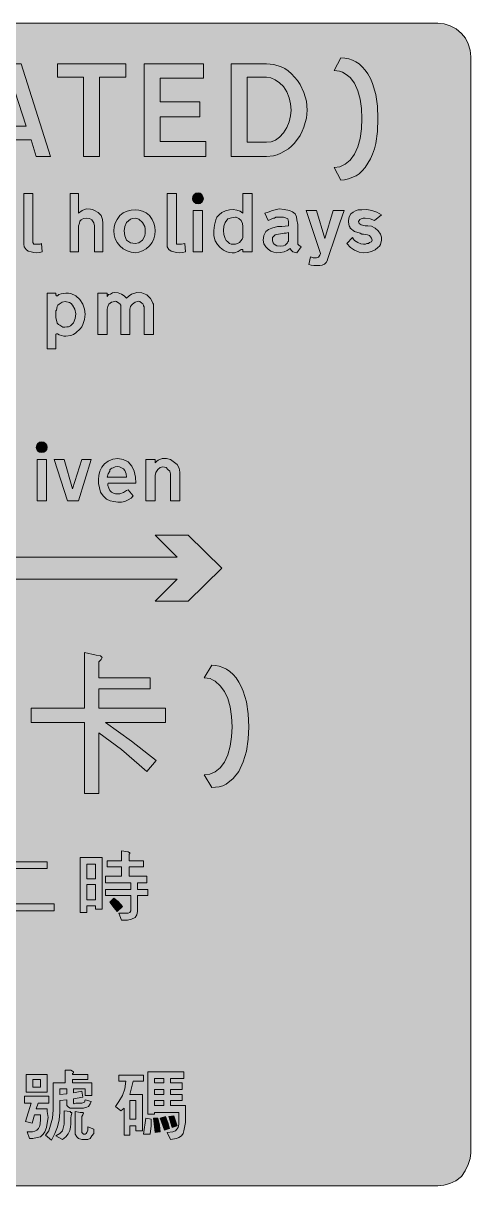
# Model space of a CAD drawing. Header units: metres. Extents: x 10 to 559, y 12 to 260.
# Drawn here: x 463.8 to 559.3, y 11.9 to 259.9 of the extents above; entities that cross this region are included whole.
import ezdxf

# ---------------------------------------------------------------- set-up
doc = ezdxf.new("R2010")
doc.units = ezdxf.units.M
for name, color, linetype, true_color in [('FILL_FIREBRICK_C36B00', 7, 'Continuous', 0xc36b00), ('FILL_WHITE_FFFFFF', 7, 'Continuous', 0xffffff), ('STROKE_WHITE_FFFFFF', 7, 'Continuous', 0xffffff)]:
    doc.layers.add(name, color=color, linetype=linetype, true_color=true_color)

msp = doc.modelspace()

# ---------------------------------------------------------------- hatches: boundary and pattern name
at = {"layer": 'FILL_FIREBRICK_C36B00', "true_color": 0xc36b00}
h = msp.add_hatch(color=7, dxfattribs=at)
h.dxf.hatch_style = 1
h.paths.add_polyline_path([(553.58, 259.79), (554.9, 259.38), (556.14, 258.71), (557.28, 257.76), (558.12, 256.72), (558.74, 255.51), (559.13, 254.17), (559.26, 252.72), (559.26, 18.9), (559.13, 17.71), (558.72, 16.38), (558.07, 15.05), (557.28, 13.86), (556.11, 12.94), (554.83, 12.33), (553.51, 11.99), (552.24, 11.88), (17.1, 11.88), (15.86, 11.99), (14.6, 12.33), (13.38, 12.94), (12.24, 13.86), (11.3, 15.03), (10.62, 16.31), (10.22, 17.63), (10.08, 18.9), (10.08, 252.72), (10.22, 254.07), (10.62, 255.42), (11.3, 256.66), (12.24, 257.76), (12.71, 258.27), (13.28, 258.71), (14.58, 259.38), (15.91, 259.79), (17.1, 259.92), (552.24, 259.92), (553.58, 259.79)])
at = {"layer": 'FILL_WHITE_FFFFFF', "true_color": 0xffffff}
h = msp.add_hatch(color=7, dxfattribs=at)
h.dxf.hatch_style = 1
h.paths.add_polyline_path([(469.62, 231.48), (466.56, 231.48), (465.48, 235.08), (457.02, 235.08), (455.76, 231.48), (452.7, 231.48), (459, 251.28), (463.32, 251.28), (469.62, 231.48)])
h.paths.add_polyline_path([(457.92, 237.96), (464.4, 237.96), (461.16, 247.86), (457.92, 237.96)], flags=16)
h = msp.add_hatch(color=7, dxfattribs=at)
h.dxf.hatch_style = 1
h.paths.add_polyline_path([(485.64, 248.4), (480.06, 248.4), (480.06, 231.48), (476.64, 231.48), (476.64, 248.4), (471.06, 248.4), (471.06, 251.28), (485.64, 251.28), (485.64, 248.4)])
h = msp.add_hatch(color=7, dxfattribs=at)
h.dxf.hatch_style = 1
h.paths.add_polyline_path([(489.6, 251.28), (502.2, 251.28), (502.2, 248.22), (493.02, 248.22), (493.02, 243.18), (501.48, 243.18), (501.48, 239.94), (493.02, 239.94), (493.02, 234.72), (502.74, 234.72), (502.74, 231.48), (489.6, 231.48), (489.6, 251.28)])
h = msp.add_hatch(color=7, dxfattribs=at)
h.dxf.hatch_style = 1
h.paths.add_polyline_path([(518.81, 250.65), (519.57, 250.26), (520.31, 249.76), (521, 249.14), (521.64, 248.4), (522.28, 247.67), (522.83, 246.85), (523.62, 245.16), (523.96, 244.21), (524.18, 243.27), (524.34, 241.38), (524.18, 239.65), (523.96, 238.72), (523.62, 237.78), (523.29, 236.87), (522.83, 236), (521.64, 234.36), (521.04, 233.72), (520.34, 233.14), (518.76, 232.2), (517.95, 231.86), (517.16, 231.64), (515.7, 231.48), (508.14, 231.48), (508.14, 251.28), (515.7, 251.28), (517.24, 251.13), (518.81, 250.65)])
h.paths.add_polyline_path([(511.56, 234.54), (515.7, 234.54), (516.64, 234.65), (517.57, 234.99), (518.46, 235.6), (519.3, 236.52), (520.01, 237.66), (520.52, 238.88), (520.82, 240.14), (520.92, 241.38), (520.82, 242.72), (520.52, 244.03), (520.01, 245.28), (519.3, 246.42), (518.47, 247.21), (517.5, 247.86), (516.6, 248.26), (515.7, 248.4), (511.56, 248.4), (511.56, 234.54)], flags=16)
h = msp.add_hatch(color=7, dxfattribs=at)
h.dxf.hatch_style = 1
h.paths.add_polyline_path([(535.94, 241.7), (535.64, 243.7), (535.13, 245.53), (534.42, 247.14), (533.5, 248.33), (532.98, 248.79), (532.44, 249.12), (531.87, 249.46), (531.27, 249.68), (530.1, 249.84), (531.54, 252.54), (532.4, 252.49), (533.22, 252.33), (534.01, 252.07), (534.76, 251.71), (535.46, 251.23), (536.12, 250.64), (536.74, 249.94), (537.3, 249.12), (537.86, 248.13), (538.32, 247.07), (538.99, 244.75), (539.35, 242.23), (539.46, 239.58), (539.35, 236.82), (538.99, 234.27), (538.7, 233.09), (538.32, 231.99), (537.86, 230.97), (537.3, 230.04), (536.73, 229.16), (536.11, 228.42), (535.45, 227.81), (534.78, 227.34), (533.16, 226.69), (532.35, 226.5), (531.54, 226.44), (530.1, 229.14), (531.31, 229.31), (532.46, 229.84), (533.52, 230.73), (534.42, 232.02), (535.13, 233.53), (535.64, 235.33), (535.94, 237.36), (536.04, 239.58), (535.94, 241.7)])
h = msp.add_hatch(color=7, dxfattribs=at)
h.dxf.hatch_style = 1
h.paths.add_polyline_path([(463.86, 223.56), (465.84, 223.56), (465.84, 213.12), (466.02, 212.76), (466.38, 212.76), (467.1, 212.76), (467.37, 212.78), (467.64, 212.94), (467.82, 211.14), (467.26, 210.98), (466.56, 210.96), (466.02, 210.98), (465.48, 211.14), (464.8, 211.28), (464.4, 211.68), (463.99, 212.22), (463.86, 212.76), (463.86, 223.56)])
h = msp.add_hatch(color=7, dxfattribs=at)
h.dxf.hatch_style = 1
h.paths.add_polyline_path([(478.85, 217.35), (478.44, 217.98), (477.9, 218.23), (477.36, 218.34), (476.66, 218.23), (476.1, 217.98), (475.85, 217.69), (475.74, 217.26), (475.56, 216.72), (475.56, 211.14), (473.76, 211.14), (473.76, 223.56), (475.56, 223.56), (475.56, 219.42), (476.37, 219.94), (477.18, 220.32), (478.15, 220.28), (478.57, 220.17), (478.98, 219.96), (479.77, 219.56), (480.42, 218.88), (480.67, 218.07), (480.78, 217.26), (480.78, 211.14), (478.98, 211.14), (478.98, 216.72), (478.85, 217.35)])
h = msp.add_hatch(color=7, dxfattribs=at)
h.dxf.hatch_style = 1
h.paths.add_polyline_path([(494.46, 223.56), (496.44, 223.56), (496.44, 213.12), (496.44, 212.76), (496.8, 212.76), (497.52, 212.76), (498.24, 212.94), (498.42, 211.14), (497.72, 210.98), (497.16, 210.96), (496.46, 210.98), (495.9, 211.14), (495.36, 211.28), (494.82, 211.68), (494.51, 212.22), (494.46, 212.76), (494.46, 223.56)])
h = msp.add_hatch(color=7, dxfattribs=at)
h.dxf.hatch_style = 1
h.paths.add_polyline_path([(502.11, 222.08), (501.86, 221.74), (501.52, 221.49), (501.12, 221.4), (500.62, 221.49), (500.22, 221.74), (499.96, 222.08), (499.86, 222.48), (499.96, 222.98), (500.22, 223.38), (500.62, 223.64), (501.12, 223.74), (501.52, 223.64), (501.86, 223.38), (502.11, 222.98), (502.2, 222.48), (502.11, 222.08)])
h = msp.add_hatch(color=7, dxfattribs=at)
h.dxf.hatch_style = 1
h.paths.add_polyline_path([(508.86, 210.96), (508.32, 210.96), (507.78, 210.98), (507.24, 211.14), (506.47, 211.51), (505.78, 212.04), (505.19, 212.71), (504.72, 213.48), (504.44, 214.59), (504.41, 215.73), (504.57, 216.87), (504.9, 217.98), (505.08, 218.52), (505.55, 219.05), (506.16, 219.53), (506.9, 219.91), (507.78, 220.14), (508.58, 220.18), (509.36, 220.05), (510.06, 219.79), (510.66, 219.42), (510.66, 223.56), (512.64, 223.56), (512.64, 211.14), (510.66, 211.14), (510.66, 211.5), (510.66, 211.68), (510.3, 211.68), (509.65, 211.25), (508.86, 210.96)])
h.paths.add_polyline_path([(509.9, 213.17), (510.48, 213.84), (510.64, 214.22), (510.66, 214.74), (510.66, 216.54), (510.55, 217.17), (510.3, 217.8), (509.76, 218.23), (509.22, 218.52), (509.04, 218.52), (508.23, 218.41), (507.42, 218.16), (506.88, 217.44), (506.58, 216.6), (506.48, 215.73), (506.58, 214.86), (506.88, 214.02), (507.08, 213.59), (507.42, 213.3), (507.78, 212.96), (508.14, 212.76), (509.04, 212.76), (509.52, 212.93), (509.9, 213.17)], flags=16)
h = msp.add_hatch(color=7, dxfattribs=at)
h.dxf.hatch_style = 1
h.paths.add_polyline_path([(483.41, 217.26), (483.8, 218.07), (484.38, 218.88), (485.11, 219.46), (485.93, 219.85), (486.78, 220.07), (487.62, 220.14), (488.43, 220.07), (489.22, 219.85), (489.97, 219.46), (490.68, 218.88), (491.26, 218.07), (491.65, 217.26), (491.87, 216.45), (491.94, 215.64), (491.87, 214.8), (491.65, 213.95), (491.26, 213.13), (490.68, 212.4), (489.97, 211.8), (489.22, 211.34), (488.43, 211.06), (487.62, 210.96), (486.78, 211.06), (485.93, 211.34), (485.11, 211.8), (484.38, 212.4), (483.8, 213.13), (483.41, 213.95), (483.19, 214.8), (483.12, 215.64), (483.19, 216.45), (483.41, 217.26)])
h.paths.add_polyline_path([(486.65, 218.09), (485.82, 217.44), (485.42, 216.54), (485.28, 215.64), (485.42, 214.58), (485.82, 213.66), (486.23, 213.32), (486.65, 213.1), (487.62, 212.94), (488.43, 213.1), (489.24, 213.66), (489.71, 214.58), (489.82, 215.1), (489.78, 215.64), (489.82, 216.07), (489.71, 216.54), (489.24, 217.44), (488.43, 218.09), (488.03, 218.28), (487.62, 218.34), (487.11, 218.28), (486.65, 218.09)], flags=16)
h = msp.add_hatch(color=7, dxfattribs=at)
h.dxf.hatch_style = 1
h.paths.add_polyline_path([(502.02, 219.96), (502.02, 211.14), (500.04, 211.14), (500.04, 219.96), (502.02, 219.96)])
h = msp.add_hatch(color=7, dxfattribs=at)
h.dxf.hatch_style = 1
h.paths.add_polyline_path([(516.06, 219.6), (516.96, 219.96), (518.4, 220.32), (519.48, 220.21), (520.56, 219.96), (521.19, 219.67), (521.82, 219.24), (522.07, 218.61), (522.18, 217.98), (522.34, 216.99), (522.36, 216), (522.36, 213.12), (522.36, 212.76), (522.54, 212.58), (523.08, 212.22), (522.18, 210.96), (521.28, 211.14), (520.94, 211.5), (520.74, 211.86), (520.11, 211.43), (519.48, 211.14), (518.67, 210.98), (517.86, 210.96), (517.23, 211.07), (516.6, 211.32), (516.06, 211.7), (515.52, 212.22), (515.12, 212.87), (514.98, 213.66), (515.12, 214.63), (515.52, 215.46), (516.08, 215.89), (516.78, 216.18), (518.04, 216.54), (518.94, 216.54), (520.38, 216.72), (520.38, 217.08), (520.38, 217.62), (520.2, 218.16), (519.75, 218.41), (519.3, 218.52), (518.04, 218.52), (517.68, 218.52), (517.41, 218.36), (517.14, 218.34), (516.06, 217.8), (515.34, 219.42), (516.06, 219.6)])
h.paths.add_polyline_path([(519.3, 212.4), (519.66, 212.6), (520.02, 212.94), (520.18, 213.05), (520.2, 213.3), (520.36, 213.41), (520.38, 213.66), (520.38, 215.28), (519.86, 215.12), (519.48, 215.1), (518.22, 214.92), (517.5, 214.74), (516.96, 214.2), (516.96, 213.48), (517.07, 213.05), (517.32, 212.76), (517.86, 212.4), (518.58, 212.33), (519.3, 212.4)], flags=16)
h = msp.add_hatch(color=7, dxfattribs=at)
h.dxf.hatch_style = 1
h.paths.add_polyline_path([(527.22, 210.78), (524.16, 219.96), (526.32, 219.96), (528.12, 214.02), (529.92, 219.96), (532.26, 219.96), (531.29, 217.35), (530.46, 214.74), (528.66, 209.52), (528.66, 209.34), (528.43, 208.87), (528.05, 208.53), (527.57, 208.33), (527.04, 208.26), (525.78, 208.26), (525.24, 208.28), (524.7, 208.44), (525.06, 210.06), (525.62, 209.9), (526.32, 209.88), (526.75, 210.02), (527.04, 210.42), (527.22, 210.78)])
h = msp.add_hatch(color=7, dxfattribs=at)
h.dxf.hatch_style = 1
h.paths.add_polyline_path([(536.76, 216.72), (537.3, 216.72), (538.1, 216.59), (538.85, 216.22), (539.5, 215.66), (540, 214.92), (540.23, 214.29), (540.25, 213.96), (540.18, 213.66), (540.02, 212.71), (539.8, 212.34), (539.46, 212.04), (538.83, 211.57), (538.07, 211.23), (537.23, 211.03), (536.4, 210.96), (535.43, 211.09), (534.47, 211.48), (533.57, 212.1), (532.8, 212.94), (534.06, 214.2), (534.23, 213.85), (534.47, 213.59), (535.14, 213.12), (535.77, 212.87), (536.4, 212.76), (536.83, 212.78), (537.12, 212.94), (537.46, 212.96), (537.66, 213.12), (538.07, 213.25), (538.2, 213.66), (538.09, 214.09), (537.84, 214.38), (537.62, 214.62), (537.26, 214.78), (536.4, 214.92), (536.04, 214.94), (535.68, 215.1), (534.47, 215.5), (533.52, 216.18), (533.52, 216.36), (533.31, 216.66), (533.21, 216.99), (533.16, 217.62), (533.16, 217.8), (533.3, 218.59), (533.7, 219.24), (534.14, 219.61), (534.65, 219.89), (535.22, 220.08), (535.86, 220.14), (536.04, 220.14), (537.12, 220.17), (538.18, 220), (539.2, 219.63), (540.18, 219.06), (538.74, 217.8), (537.82, 218.2), (536.76, 218.34), (536.31, 218.32), (535.86, 218.16), (535.59, 218.02), (535.32, 217.62), (535.46, 217.19), (535.86, 216.9), (536.76, 216.72)])
h = msp.add_hatch(color=7, dxfattribs=at)
h.dxf.hatch_style = 1
h.paths.add_polyline_path([(472.86, 202.32), (473.4, 202.36), (473.94, 202.25), (475.02, 201.78), (475.81, 200.95), (476.46, 199.98), (476.87, 198.9), (477, 197.82), (476.87, 196.74), (476.46, 195.66), (476.26, 195.15), (475.94, 194.69), (475.02, 193.86), (474.48, 193.52), (473.94, 193.3), (472.86, 193.14), (472.41, 193.16), (471.96, 193.32), (471.44, 193.43), (471.06, 193.68), (470.88, 193.68), (470.72, 193.59), (470.7, 193.5), (470.7, 190.44), (468.9, 190.44), (468.9, 202.32), (470.7, 202.32), (470.7, 201.96), (470.88, 201.78), (470.99, 201.78), (471.06, 201.78), (471.39, 202.02), (471.83, 202.19), (472.86, 202.32)])
h.paths.add_polyline_path([(471.02, 199.49), (470.88, 198.72), (470.7, 198.54), (470.7, 197.1), (470.88, 196.56), (471.04, 195.95), (471.26, 195.67), (471.6, 195.48), (472.25, 195.1), (472.64, 195.05), (473.04, 195.12), (473.44, 195.18), (473.83, 195.37), (474.48, 196.02), (474.88, 196.91), (475, 197.91), (474.81, 198.91), (474.3, 199.8), (474, 200.14), (473.63, 200.36), (472.68, 200.52), (472.05, 200.39), (471.42, 199.98), (471.18, 199.78), (471.02, 199.49)], flags=16)
h = msp.add_hatch(color=7, dxfattribs=at)
h.dxf.hatch_style = 1
h.paths.add_polyline_path([(489.44, 199.62), (489.42, 199.8), (489.31, 200.05), (489.06, 200.16), (488.68, 200.54), (488.43, 200.59), (488.16, 200.52), (487.62, 200.39), (487.08, 199.98), (486.84, 199.79), (486.68, 199.51), (486.54, 198.9), (486.54, 193.5), (484.56, 193.5), (484.56, 199.26), (484.56, 199.8), (484.38, 200.05), (484.2, 200.16), (483.68, 200.54), (483.47, 200.59), (483.3, 200.52), (482.6, 200.39), (482.04, 199.98), (481.79, 199.51), (481.68, 198.9), (481.68, 193.5), (479.7, 193.5), (479.7, 202.32), (481.68, 202.32), (481.68, 201.6), (481.97, 202.01), (482.4, 202.14), (482.85, 202.39), (483.3, 202.5), (484, 202.4), (484.7, 202.14), (485.33, 201.74), (485.82, 201.24), (486.36, 201.76), (486.9, 202.14), (487.98, 202.5), (489.06, 202.37), (490.14, 201.96), (490.91, 201.2), (491.2, 200.69), (491.4, 200.16), (491.58, 199.98), (491.58, 193.5), (489.6, 193.5), (489.6, 199.26), (489.6, 199.33), (489.6, 199.44), (489.44, 199.62)])
h = msp.add_hatch(color=7, dxfattribs=at)
h.dxf.hatch_style = 1
h.paths.add_polyline_path([(468.8, 168.98), (468.54, 168.64), (468.14, 168.39), (467.64, 168.3), (467.24, 168.39), (466.9, 168.64), (466.65, 168.98), (466.56, 169.38), (466.65, 169.88), (466.9, 170.28), (467.24, 170.54), (467.64, 170.64), (468.14, 170.54), (468.54, 170.28), (468.8, 169.88), (468.9, 169.38), (468.8, 168.98)])
h = msp.add_hatch(color=7, dxfattribs=at)
h.dxf.hatch_style = 1
h.paths.add_polyline_path([(468.72, 166.86), (468.72, 158.04), (466.74, 158.04), (466.74, 166.86), (468.72, 166.86)])
h = msp.add_hatch(color=7, dxfattribs=at)
h.dxf.hatch_style = 1
h.paths.add_polyline_path([(478.26, 166.86), (475.56, 158.04), (473.22, 158.04), (470.34, 166.86), (472.5, 166.86), (474.3, 160.56), (476.28, 166.86), (478.26, 166.86)])
h = msp.add_hatch(color=7, dxfattribs=at)
h.dxf.hatch_style = 1
h.paths.add_polyline_path([(481.5, 158.4), (480.8, 159.12), (480.24, 159.84), (479.86, 161.71), (479.81, 162.6), (479.88, 163.44), (480.11, 164.35), (480.53, 165.17), (481.12, 165.9), (481.86, 166.5), (482.86, 166.9), (483.95, 167.02), (485.07, 166.83), (486.18, 166.32), (486.95, 165.4), (487.44, 164.34), (487.69, 163.08), (487.8, 161.82), (481.86, 161.82), (481.79, 161.55), (481.82, 161.28), (482.04, 160.74), (482.24, 160.22), (482.58, 159.84), (483.01, 159.63), (483.48, 159.53), (484.38, 159.48), (485.17, 159.77), (485.82, 160.2), (486.18, 160.38), (487.26, 159.12), (486.79, 158.6), (486.18, 158.22), (485.47, 157.91), (484.72, 157.77), (483.93, 157.76), (483.12, 157.86), (482.31, 158), (481.5, 158.4)])
h.paths.add_polyline_path([(485.71, 163.8), (485.46, 164.52), (485.17, 164.86), (484.74, 165.06), (484.31, 165.26), (483.84, 165.33), (483.37, 165.26), (482.94, 165.06), (482.68, 165), (482.45, 164.84), (482.28, 164.6), (482.22, 164.34), (481.88, 163.78), (481.68, 163.08), (485.82, 163.08), (485.71, 163.8)], flags=16)
h = msp.add_hatch(color=7, dxfattribs=at)
h.dxf.hatch_style = 1
h.paths.add_polyline_path([(493.02, 165.11), (492.48, 164.7), (492.08, 164.07), (491.94, 163.44), (491.94, 158.04), (489.96, 158.04), (489.96, 166.86), (491.94, 166.86), (491.94, 166.14), (492.24, 166.48), (492.59, 166.73), (493.38, 167.04), (494.35, 167.02), (495.18, 166.86), (496.62, 165.78), (497.03, 164.97), (497.16, 164.16), (497.16, 158.04), (495.18, 158.04), (495.18, 163.8), (495.05, 164.32), (494.64, 164.7), (494.24, 165.11), (493.56, 165.24), (493.02, 165.11)])
h = msp.add_hatch(color=7, dxfattribs=at)
h.dxf.hatch_style = 1
h.paths.add_polyline_path([(63.18, 141.3), (63.18, 145.98), (496.62, 145.98), (491.94, 150.66), (498.96, 150.66), (506.16, 143.64), (498.96, 136.62), (491.94, 136.62), (496.62, 141.3), (63.18, 141.3)])
h = msp.add_hatch(color=7, dxfattribs=at)
h.dxf.hatch_style = 1
h.paths.add_polyline_path([(476.82, 95.58), (476.82, 110.7), (465.48, 110.7), (465.48, 113.76), (476.82, 113.76), (476.82, 125.64), (479.34, 125.1), (480.24, 124.92), (480.6, 124.56), (480.42, 124.2), (479.88, 123.66), (479.88, 120.24), (490.86, 120.24), (490.86, 117.9), (479.88, 117.9), (479.88, 113.76), (494.1, 113.76), (494.1, 110.7), (481.32, 110.7), (486.9, 106.74), (492.12, 102.6), (490.14, 100.26), (484.74, 104.94), (479.88, 108.54), (479.88, 95.58), (476.82, 95.58)])
h = msp.add_hatch(color=7, dxfattribs=at)
h.dxf.hatch_style = 1
h.paths.add_polyline_path([(508.22, 112.02), (507.91, 114.05), (507.41, 115.85), (506.7, 117.36), (505.78, 118.58), (504.72, 119.52), (504.18, 119.86), (503.62, 120.08), (502.38, 120.24), (504, 122.94), (504.81, 122.89), (505.61, 122.73), (506.39, 122.47), (507.15, 122.09), (507.87, 121.59), (508.56, 120.97), (509.19, 120.22), (509.76, 119.34), (510.27, 118.41), (510.7, 117.39), (511.38, 115.11), (511.78, 112.56), (511.92, 109.8), (511.78, 107.15), (511.38, 104.63), (510.7, 102.31), (509.76, 100.26), (508.54, 98.78), (507.06, 97.56), (506.35, 97.22), (505.6, 97), (504, 96.84), (502.38, 99.54), (503.59, 99.71), (504.74, 100.22), (505.8, 101.06), (506.7, 102.24), (507.41, 103.85), (507.91, 105.68), (508.22, 107.68), (508.32, 109.8), (508.22, 112.02)])
h = msp.add_hatch(color=7, dxfattribs=at)
h.dxf.hatch_style = 1
h.paths.add_polyline_path([(479.16, 70.92), (479.16, 71.64), (477.36, 71.64), (477.36, 70.2), (475.92, 70.2), (475.92, 81.9), (480.6, 81.9), (480.6, 70.92), (479.16, 70.92)])
h.paths.add_polyline_path([(477.36, 80.46), (477.36, 77.4), (479.16, 77.4), (479.16, 80.46), (477.36, 80.46)], flags=16)
h.paths.add_polyline_path([(479.16, 76.14), (477.36, 76.14), (477.36, 72.9), (479.16, 72.9), (479.16, 76.14)], flags=16)
h = msp.add_hatch(color=7, dxfattribs=at)
h.dxf.hatch_style = 1
h.paths.add_polyline_path([(484.74, 79.92), (481.68, 79.92), (481.68, 81.18), (484.74, 81.18), (484.74, 83.34), (486.18, 83.16), (486.36, 82.98), (486.54, 82.98), (486.54, 82.8), (486.36, 82.62), (486.36, 81.18), (489.42, 81.18), (489.42, 79.92), (486.36, 79.92), (486.36, 77.94), (490.14, 77.94), (490.14, 76.5), (488.16, 76.5), (488.16, 75.06), (490.32, 75.06), (490.32, 73.8), (488.16, 73.8), (488.16, 70.38), (487.98, 69.66), (487.62, 69.12), (486.9, 68.76), (486, 68.58), (484.74, 68.58), (484.2, 70.02), (486.18, 70.02), (486.54, 70.2), (486.72, 70.56), (486.72, 73.8), (481.32, 73.8), (481.32, 75.06), (486.72, 75.06), (486.72, 76.5), (481.32, 76.5), (481.32, 77.94), (484.74, 77.94), (484.74, 79.92)])
h = msp.add_hatch(color=7, dxfattribs=at)
h.dxf.hatch_style = 1
h.paths.add_polyline_path([(468.9, 81), (468.9, 79.56), (457.38, 79.56), (457.38, 81), (468.9, 81)])
h = msp.add_hatch(color=7, dxfattribs=at)
h.dxf.hatch_style = 1
h.paths.add_polyline_path([(470.34, 72), (470.34, 70.56), (455.94, 70.56), (455.94, 72), (470.34, 72)])
h = msp.add_hatch(color=7, dxfattribs=at)
h.dxf.hatch_style = 1
h.paths.add_polyline_path([(484.02, 72.54), (484.92, 71.46), (483.84, 70.38), (483.12, 71.28), (482.22, 72.36), (483.12, 73.26), (484.02, 72.54)])
h = msp.add_hatch(color=7, dxfattribs=at)
h.dxf.hatch_style = 1
h.paths.add_polyline_path([(468.9, 31.86), (464.4, 31.86), (464.4, 35.64), (468.9, 35.64), (468.9, 31.86)])
h.paths.add_polyline_path([(467.46, 34.56), (465.84, 34.56), (465.84, 32.94), (467.46, 32.94), (467.46, 34.56)], flags=16)
h = msp.add_hatch(color=7, dxfattribs=at)
h.dxf.hatch_style = 1
h.paths.add_polyline_path([(472.68, 36.54), (473.94, 36.54), (474.3, 36.36), (474.48, 36.18), (474.48, 36), (474.3, 35.82), (474.3, 35.64), (477.54, 35.64), (477.54, 34.56), (474.3, 34.56), (474.3, 33.84), (478.44, 33.84), (478.44, 31.14), (477, 31.14), (477, 32.58), (474.48, 32.58), (474.48, 31.68), (476.28, 32.04), (476.46, 30.78), (474.48, 30.42), (474.48, 29.52), (474.66, 29.34), (475.02, 29.52), (476.28, 29.52), (476.82, 29.7), (477, 30.24), (478.26, 29.88), (478.08, 29.34), (477.72, 28.8), (477.36, 28.62), (476.64, 28.44), (473.76, 28.44), (473.4, 28.62), (473.04, 28.98), (473.04, 30.24), (471.6, 30.06), (471.6, 27.54), (471.42, 25.92), (471.06, 24.48), (470.52, 23.04), (469.8, 21.6), (468.54, 22.68), (469.26, 23.58), (469.62, 24.84), (469.98, 26.28), (470.16, 28.08), (470.16, 33.84), (472.68, 33.84), (472.68, 36.54)])
h.paths.add_polyline_path([(473.04, 32.58), (471.6, 32.58), (471.6, 31.32), (473.04, 31.5), (473.04, 32.58)], flags=16)
h = msp.add_hatch(color=7, dxfattribs=at)
h.dxf.hatch_style = 1
h.paths.add_polyline_path([(489.42, 35.46), (489.42, 34.2), (487.26, 34.2), (486.54, 31.32), (489.24, 31.32), (489.24, 23.58), (487.8, 23.58), (487.8, 24.66), (486.54, 24.66), (486.54, 22.68), (485.28, 22.68), (485.28, 28.44), (484.56, 27.9), (483.48, 28.8), (484.2, 29.88), (484.92, 31.14), (485.46, 32.58), (485.64, 34.2), (484.2, 34.2), (484.2, 35.46), (489.42, 35.46)])
h.paths.add_polyline_path([(487.8, 30.06), (486.54, 30.06), (486.54, 26.1), (487.8, 26.1), (487.8, 30.06)], flags=16)
h = msp.add_hatch(color=7, dxfattribs=at)
h.dxf.hatch_style = 1
h.paths.add_polyline_path([(495.18, 33.84), (497.7, 33.84), (497.7, 32.4), (495.18, 32.4), (495.18, 31.32), (497.7, 31.32), (497.7, 30.06), (495.18, 30.06), (495.18, 28.98), (498.42, 28.98), (498.42, 25.38), (498.06, 23.58), (497.88, 23.04), (497.52, 22.5), (496.98, 22.14), (496.44, 21.96), (495.18, 21.78), (494.46, 23.22), (495.72, 23.4), (496.26, 23.58), (496.8, 24.3), (496.98, 25.02), (496.98, 27.54), (491.76, 27.54), (491.76, 27.18), (490.32, 27.18), (490.32, 36.18), (498.06, 36.18), (498.06, 34.74), (495.18, 34.74), (495.18, 33.84)])
h.paths.add_polyline_path([(491.76, 28.98), (493.74, 28.98), (493.74, 30.06), (491.76, 30.06), (491.76, 28.98)], flags=16)
h.paths.add_polyline_path([(491.76, 34.74), (491.76, 33.84), (493.74, 33.84), (493.74, 34.74), (491.76, 34.74)], flags=16)
h.paths.add_polyline_path([(493.74, 32.4), (491.76, 32.4), (491.76, 31.32), (493.74, 31.32), (493.74, 32.4)], flags=16)
h = msp.add_hatch(color=7, dxfattribs=at)
h.dxf.hatch_style = 1
h.paths.add_polyline_path([(469.26, 30.96), (469.26, 29.52), (466.92, 29.52), (466.56, 28.26), (468.9, 28.26), (468.9, 27.72), (469.08, 26.46), (468.9, 25.2), (468.72, 24.3), (468.36, 23.4), (468, 22.86), (467.46, 22.32), (466.74, 22.14), (465.84, 21.96), (465.12, 21.96), (464.58, 23.4), (465.12, 23.4), (465.74, 23.38), (466.25, 23.5), (466.67, 23.74), (466.99, 24.09), (467.23, 24.51), (467.38, 25), (467.46, 26.1), (467.46, 27), (466.2, 27), (465.66, 25.2), (464.22, 25.56), (465.48, 29.52), (464.04, 29.52), (464.04, 30.96), (469.26, 30.96)])
h = msp.add_hatch(color=7, dxfattribs=at)
h.dxf.hatch_style = 1
h.paths.add_polyline_path([(471.6, 23.04), (472.14, 23.58), (472.5, 25.02), (472.5, 27.9), (473.76, 27.72), (473.94, 27.54), (474.12, 27.54), (474.12, 27.36), (473.96, 26.88), (473.9, 26.33), (473.91, 25.06), (473.86, 24.38), (473.7, 23.68), (473.39, 22.99), (472.86, 22.32), (472.14, 21.78), (470.7, 22.5), (471.6, 23.04)])
h = msp.add_hatch(color=7, dxfattribs=at)
h.dxf.hatch_style = 1
h.paths.add_polyline_path([(475.92, 27.54), (476.46, 27.54), (476.64, 27.36), (476.46, 27), (476.28, 26.64), (476.28, 23.22), (476.64, 22.86), (477, 22.86), (477.18, 23.04), (477.36, 23.22), (477.54, 23.76), (477.54, 24.48), (478.8, 23.94), (478.8, 23.04), (478.44, 22.5), (478.08, 21.96), (477.54, 21.78), (476.28, 21.78), (475.56, 21.96), (475.2, 22.32), (474.84, 22.86), (474.84, 27.72), (475.92, 27.54)])
h = msp.add_hatch(color=7, dxfattribs=at)
h.dxf.hatch_style = 1
h.paths.add_polyline_path([(489.96, 26.28), (491.04, 26.1), (491.04, 24.66), (490.86, 22.86), (489.42, 22.86), (489.96, 26.28)])
h = msp.add_hatch(color=7, dxfattribs=at)
h.dxf.hatch_style = 1
h.paths.add_polyline_path([(491.58, 26.28), (492.48, 26.28), (492.84, 24.84), (493.02, 23.4), (491.94, 23.22), (491.58, 26.28)])
h = msp.add_hatch(color=7, dxfattribs=at)
h.dxf.hatch_style = 1
h.paths.add_polyline_path([(493.02, 26.28), (494.1, 26.64), (494.64, 25.38), (495, 24.12), (493.92, 23.76), (493.02, 26.28)])
h = msp.add_hatch(color=7, dxfattribs=at)
h.dxf.hatch_style = 1
h.paths.add_polyline_path([(494.82, 26.64), (495.9, 26.82), (496.26, 25.74), (496.62, 24.66), (495.54, 24.3), (494.82, 26.64)])

# ---------------------------------------------------------------- linework, layer by layer
at = {"layer": 'FILL_FIREBRICK_C36B00', "lineweight": 0, "true_color": 0xc36b00}
msp.add_lwpolyline([(17.1, 259.92), (552.24, 259.92), (553.58, 259.79), (554.9, 259.38), (556.14, 258.71), (557.28, 257.76), (558.12, 256.72), (558.74, 255.51), (559.13, 254.17), (559.26, 252.72), (559.26, 18.9), (559.13, 17.71), (558.72, 16.38), (558.07, 15.05), (557.28, 13.86), (556.11, 12.94), (554.83, 12.33), (553.51, 11.99), (552.24, 11.88), (17.1, 11.88)], dxfattribs=at)
at = {"layer": 'FILL_WHITE_FFFFFF', "lineweight": 0, "true_color": 0xffffff}
for points in [[(469.62, 231.48), (466.56, 231.48), (465.48, 235.08), (457.02, 235.08), (455.76, 231.48), (452.7, 231.48), (459, 251.28), (463.32, 251.28)], [(485.64, 248.4), (480.06, 248.4), (480.06, 231.48), (476.64, 231.48), (476.64, 248.4), (471.06, 248.4), (471.06, 251.28), (485.64, 251.28)], [(489.6, 251.28), (502.2, 251.28), (502.2, 248.22), (493.02, 248.22), (493.02, 243.18), (501.48, 243.18), (501.48, 239.94), (493.02, 239.94), (493.02, 234.72), (502.74, 234.72), (502.74, 231.48), (489.6, 231.48)], [(518.81, 250.65), (519.57, 250.26), (520.31, 249.76), (521, 249.14), (521.64, 248.4), (522.28, 247.67), (522.83, 246.85), (523.62, 245.16), (523.96, 244.21), (524.18, 243.27), (524.34, 241.38), (524.18, 239.65), (523.96, 238.72), (523.62, 237.78), (523.29, 236.87), (522.83, 236), (521.64, 234.36), (521.04, 233.72), (520.34, 233.14), (518.76, 232.2), (517.95, 231.86), (517.16, 231.64), (515.7, 231.48), (508.14, 231.48), (508.14, 251.28), (515.7, 251.28), (517.24, 251.13)], [(535.94, 241.7), (535.64, 243.7), (535.13, 245.53), (534.42, 247.14), (533.5, 248.33), (532.98, 248.79), (532.44, 249.12), (531.87, 249.46), (531.27, 249.68), (530.1, 249.84), (531.54, 252.54), (532.4, 252.49), (533.22, 252.33), (534.01, 252.07), (534.76, 251.71), (535.46, 251.23), (536.12, 250.64), (536.74, 249.94), (537.3, 249.12), (537.86, 248.13), (538.32, 247.07), (538.99, 244.75), (539.35, 242.23), (539.46, 239.58), (539.35, 236.82), (538.99, 234.27), (538.7, 233.09), (538.32, 231.99), (537.86, 230.97), (537.3, 230.04), (536.73, 229.16), (536.11, 228.42), (535.45, 227.81), (534.78, 227.34), (533.16, 226.69), (532.35, 226.5), (531.54, 226.44), (530.1, 229.14), (531.31, 229.31), (532.46, 229.84), (533.52, 230.73), (534.42, 232.02), (535.13, 233.53), (535.64, 235.33), (535.94, 237.36), (536.04, 239.58)], [(511.56, 234.54), (515.7, 234.54), (516.64, 234.65), (517.57, 234.99), (518.46, 235.6), (519.3, 236.52), (520.01, 237.66), (520.52, 238.88), (520.82, 240.14), (520.92, 241.38), (520.82, 242.72), (520.52, 244.03), (520.01, 245.28), (519.3, 246.42), (518.47, 247.21), (517.5, 247.86), (516.6, 248.26), (515.7, 248.4), (511.56, 248.4)], [(457.92, 237.96), (464.4, 237.96), (461.16, 247.86)], [(463.86, 223.56), (465.84, 223.56), (465.84, 213.12), (466.02, 212.76), (466.38, 212.76), (467.1, 212.76), (467.37, 212.78), (467.64, 212.94), (467.82, 211.14), (467.26, 210.98), (466.56, 210.96), (466.02, 210.98), (465.48, 211.14), (464.8, 211.28), (464.4, 211.68), (463.99, 212.22), (463.86, 212.76)], [(478.85, 217.35), (478.44, 217.98), (477.9, 218.23), (477.36, 218.34), (476.66, 218.23), (476.1, 217.98), (475.85, 217.69), (475.74, 217.26), (475.56, 216.72), (475.56, 211.14), (473.76, 211.14), (473.76, 223.56), (475.56, 223.56), (475.56, 219.42), (476.37, 219.94), (477.18, 220.32), (478.15, 220.28), (478.57, 220.17), (478.98, 219.96), (479.77, 219.56), (480.42, 218.88), (480.67, 218.07), (480.78, 217.26), (480.78, 211.14), (478.98, 211.14), (478.98, 216.72)], [(494.46, 223.56), (496.44, 223.56), (496.44, 213.12), (496.44, 212.76), (496.8, 212.76), (497.52, 212.76), (498.24, 212.94), (498.42, 211.14), (497.72, 210.98), (497.16, 210.96), (496.46, 210.98), (495.9, 211.14), (495.36, 211.28), (494.82, 211.68), (494.51, 212.22), (494.46, 212.76)], [(502.11, 222.08), (501.86, 221.74), (501.52, 221.49), (501.12, 221.4), (500.62, 221.49), (500.22, 221.74), (499.96, 222.08), (499.86, 222.48), (499.96, 222.98), (500.22, 223.38), (500.62, 223.64), (501.12, 223.74), (501.52, 223.64), (501.86, 223.38), (502.11, 222.98), (502.2, 222.48)], [(508.86, 210.96), (508.32, 210.96), (507.78, 210.98), (507.24, 211.14), (506.47, 211.51), (505.78, 212.04), (505.19, 212.71), (504.72, 213.48), (504.44, 214.59), (504.41, 215.73), (504.57, 216.87), (504.9, 217.98), (505.08, 218.52), (505.55, 219.05), (506.16, 219.53), (506.9, 219.91), (507.78, 220.14), (508.58, 220.18), (509.36, 220.05), (510.06, 219.79), (510.66, 219.42), (510.66, 223.56), (512.64, 223.56), (512.64, 211.14), (510.66, 211.14), (510.66, 211.5), (510.66, 211.68), (510.3, 211.68), (509.65, 211.25)], [(483.41, 217.26), (483.8, 218.07), (484.38, 218.88), (485.11, 219.46), (485.93, 219.85), (486.78, 220.07), (487.62, 220.14), (488.43, 220.07), (489.22, 219.85), (489.97, 219.46), (490.68, 218.88), (491.26, 218.07), (491.65, 217.26), (491.87, 216.45), (491.94, 215.64), (491.87, 214.8), (491.65, 213.95), (491.26, 213.13), (490.68, 212.4), (489.97, 211.8), (489.22, 211.34), (488.43, 211.06), (487.62, 210.96), (486.78, 211.06), (485.93, 211.34), (485.11, 211.8), (484.38, 212.4), (483.8, 213.13), (483.41, 213.95), (483.19, 214.8), (483.12, 215.64), (483.19, 216.45)], [(486.65, 218.09), (485.82, 217.44), (485.42, 216.54), (485.28, 215.64), (485.42, 214.58), (485.82, 213.66), (486.23, 213.32), (486.65, 213.1), (487.62, 212.94), (488.43, 213.1), (489.24, 213.66), (489.71, 214.58), (489.82, 215.1), (489.78, 215.64), (489.82, 216.07), (489.71, 216.54), (489.24, 217.44), (488.43, 218.09), (488.03, 218.28), (487.62, 218.34), (487.11, 218.28)], [(502.02, 219.96), (502.02, 211.14), (500.04, 211.14), (500.04, 219.96)], [(509.9, 213.17), (510.48, 213.84), (510.64, 214.22), (510.66, 214.74), (510.66, 216.54), (510.55, 217.17), (510.3, 217.8), (509.76, 218.23), (509.22, 218.52), (509.04, 218.52), (508.23, 218.41), (507.42, 218.16), (506.88, 217.44), (506.58, 216.6), (506.48, 215.73), (506.58, 214.86), (506.88, 214.02), (507.08, 213.59), (507.42, 213.3), (507.78, 212.96), (508.14, 212.76), (509.04, 212.76), (509.52, 212.93)], [(516.06, 219.6), (516.96, 219.96), (518.4, 220.32), (519.48, 220.21), (520.56, 219.96), (521.19, 219.67), (521.82, 219.24), (522.07, 218.61), (522.18, 217.98), (522.34, 216.99), (522.36, 216), (522.36, 213.12), (522.36, 212.76), (522.54, 212.58), (523.08, 212.22), (522.18, 210.96), (521.28, 211.14), (520.94, 211.5), (520.74, 211.86), (520.11, 211.43), (519.48, 211.14), (518.67, 210.98), (517.86, 210.96), (517.23, 211.07), (516.6, 211.32), (516.06, 211.7), (515.52, 212.22), (515.12, 212.87), (514.98, 213.66), (515.12, 214.63), (515.52, 215.46), (516.08, 215.89), (516.78, 216.18), (518.04, 216.54), (518.94, 216.54), (520.38, 216.72), (520.38, 217.08), (520.38, 217.62), (520.2, 218.16), (519.75, 218.41), (519.3, 218.52), (518.04, 218.52), (517.68, 218.52), (517.41, 218.36), (517.14, 218.34), (516.06, 217.8), (515.34, 219.42)], [(527.22, 210.78), (524.16, 219.96), (526.32, 219.96), (528.12, 214.02), (529.92, 219.96), (532.26, 219.96), (531.29, 217.35), (530.46, 214.74), (528.66, 209.52), (528.66, 209.34), (528.43, 208.87), (528.05, 208.53), (527.57, 208.33), (527.04, 208.26), (525.78, 208.26), (525.24, 208.28), (524.7, 208.44), (525.06, 210.06), (525.62, 209.9), (526.32, 209.88), (526.75, 210.02), (527.04, 210.42)], [(536.76, 216.72), (537.3, 216.72), (538.1, 216.59), (538.85, 216.22), (539.5, 215.66), (540, 214.92), (540.23, 214.29), (540.25, 213.96), (540.18, 213.66), (540.02, 212.71), (539.8, 212.34), (539.46, 212.04), (538.83, 211.57), (538.07, 211.23), (537.23, 211.03), (536.4, 210.96), (535.43, 211.09), (534.47, 211.48), (533.57, 212.1), (532.8, 212.94), (534.06, 214.2), (534.23, 213.85), (534.47, 213.59), (535.14, 213.12), (535.77, 212.87), (536.4, 212.76), (536.83, 212.78), (537.12, 212.94), (537.46, 212.96), (537.66, 213.12), (538.07, 213.25), (538.2, 213.66), (538.09, 214.09), (537.84, 214.38), (537.62, 214.62), (537.26, 214.78), (536.4, 214.92), (536.04, 214.94), (535.68, 215.1), (534.47, 215.5), (533.52, 216.18), (533.52, 216.36), (533.31, 216.66), (533.21, 216.99), (533.16, 217.62), (533.16, 217.8), (533.3, 218.59), (533.7, 219.24), (534.14, 219.61), (534.65, 219.89), (535.22, 220.08), (535.86, 220.14), (536.04, 220.14), (537.12, 220.17), (538.18, 220), (539.2, 219.63), (540.18, 219.06), (538.74, 217.8), (537.82, 218.2), (536.76, 218.34), (536.31, 218.32), (535.86, 218.16), (535.59, 218.02), (535.32, 217.62), (535.46, 217.19), (535.86, 216.9)], [(519.3, 212.4), (519.66, 212.6), (520.02, 212.94), (520.18, 213.05), (520.2, 213.3), (520.36, 213.41), (520.38, 213.66), (520.38, 215.28), (519.86, 215.12), (519.48, 215.1), (518.22, 214.92), (517.5, 214.74), (516.96, 214.2), (516.96, 213.48), (517.07, 213.05), (517.32, 212.76), (517.86, 212.4), (518.58, 212.33)], [(472.86, 202.32), (473.4, 202.36), (473.94, 202.25), (475.02, 201.78), (475.81, 200.95), (476.46, 199.98), (476.87, 198.9), (477, 197.82), (476.87, 196.74), (476.46, 195.66), (476.26, 195.15), (475.94, 194.69), (475.02, 193.86), (474.48, 193.52), (473.94, 193.3), (472.86, 193.14), (472.41, 193.16), (471.96, 193.32), (471.44, 193.43), (471.06, 193.68), (470.88, 193.68), (470.72, 193.59), (470.7, 193.5), (470.7, 190.44), (468.9, 190.44), (468.9, 202.32), (470.7, 202.32), (470.7, 201.96), (470.88, 201.78), (470.99, 201.78), (471.06, 201.78), (471.39, 202.02), (471.83, 202.19)], [(489.44, 199.62), (489.42, 199.8), (489.31, 200.05), (489.06, 200.16), (488.68, 200.54), (488.43, 200.59), (488.16, 200.52), (487.62, 200.39), (487.08, 199.98), (486.84, 199.79), (486.68, 199.51), (486.54, 198.9), (486.54, 193.5), (484.56, 193.5), (484.56, 199.26), (484.56, 199.8), (484.38, 200.05), (484.2, 200.16), (483.68, 200.54), (483.47, 200.59), (483.3, 200.52), (482.6, 200.39), (482.04, 199.98), (481.79, 199.51), (481.68, 198.9), (481.68, 193.5), (479.7, 193.5), (479.7, 202.32), (481.68, 202.32), (481.68, 201.6), (481.97, 202.01), (482.4, 202.14), (482.85, 202.39), (483.3, 202.5), (484, 202.4), (484.7, 202.14), (485.33, 201.74), (485.82, 201.24), (486.36, 201.76), (486.9, 202.14), (487.98, 202.5), (489.06, 202.37), (490.14, 201.96), (490.91, 201.2), (491.2, 200.69), (491.4, 200.16), (491.58, 199.98), (491.58, 193.5), (489.6, 193.5), (489.6, 199.26), (489.6, 199.33), (489.6, 199.44)], [(471.02, 199.49), (470.88, 198.72), (470.7, 198.54), (470.7, 197.1), (470.88, 196.56), (471.04, 195.95), (471.26, 195.67), (471.6, 195.48), (472.25, 195.1), (472.64, 195.05), (473.04, 195.12), (473.44, 195.18), (473.83, 195.37), (474.48, 196.02), (474.88, 196.91), (475, 197.91), (474.81, 198.91), (474.3, 199.8), (474, 200.14), (473.63, 200.36), (472.68, 200.52), (472.05, 200.39), (471.42, 199.98), (471.18, 199.78)], [(468.8, 168.98), (468.54, 168.64), (468.14, 168.39), (467.64, 168.3), (467.24, 168.39), (466.9, 168.64), (466.65, 168.98), (466.56, 169.38), (466.65, 169.88), (466.9, 170.28), (467.24, 170.54), (467.64, 170.64), (468.14, 170.54), (468.54, 170.28), (468.8, 169.88), (468.9, 169.38)], [(468.72, 166.86), (468.72, 158.04), (466.74, 158.04), (466.74, 166.86)], [(478.26, 166.86), (475.56, 158.04), (473.22, 158.04), (470.34, 166.86), (472.5, 166.86), (474.3, 160.56), (476.28, 166.86)], [(481.5, 158.4), (480.8, 159.12), (480.24, 159.84), (479.86, 161.71), (479.81, 162.6), (479.88, 163.44), (480.11, 164.35), (480.53, 165.17), (481.12, 165.9), (481.86, 166.5), (482.86, 166.9), (483.95, 167.02), (485.07, 166.83), (486.18, 166.32), (486.95, 165.4), (487.44, 164.34), (487.69, 163.08), (487.8, 161.82), (481.86, 161.82), (481.79, 161.55), (481.82, 161.28), (482.04, 160.74), (482.24, 160.22), (482.58, 159.84), (483.01, 159.63), (483.48, 159.53), (484.38, 159.48), (485.17, 159.77), (485.82, 160.2), (486.18, 160.38), (487.26, 159.12), (486.79, 158.6), (486.18, 158.22), (485.47, 157.91), (484.72, 157.77), (483.93, 157.76), (483.12, 157.86), (482.31, 158)], [(493.02, 165.11), (492.48, 164.7), (492.08, 164.07), (491.94, 163.44), (491.94, 158.04), (489.96, 158.04), (489.96, 166.86), (491.94, 166.86), (491.94, 166.14), (492.24, 166.48), (492.59, 166.73), (493.38, 167.04), (494.35, 167.02), (495.18, 166.86), (496.62, 165.78), (497.03, 164.97), (497.16, 164.16), (497.16, 158.04), (495.18, 158.04), (495.18, 163.8), (495.05, 164.32), (494.64, 164.7), (494.24, 165.11), (493.56, 165.24)], [(485.71, 163.8), (485.46, 164.52), (485.17, 164.86), (484.74, 165.06), (484.31, 165.26), (483.84, 165.33), (483.37, 165.26), (482.94, 165.06), (482.68, 165), (482.45, 164.84), (482.28, 164.6), (482.22, 164.34), (481.88, 163.78), (481.68, 163.08), (485.82, 163.08)], [(63.18, 141.3), (63.18, 145.98), (496.62, 145.98), (491.94, 150.66), (498.96, 150.66), (506.16, 143.64), (498.96, 136.62), (491.94, 136.62), (496.62, 141.3)], [(476.82, 95.58), (476.82, 110.7), (465.48, 110.7), (465.48, 113.76), (476.82, 113.76), (476.82, 125.64), (479.34, 125.1), (480.24, 124.92), (480.6, 124.56), (480.42, 124.2), (479.88, 123.66), (479.88, 120.24), (490.86, 120.24), (490.86, 117.9), (479.88, 117.9), (479.88, 113.76), (494.1, 113.76), (494.1, 110.7), (481.32, 110.7), (486.9, 106.74), (492.12, 102.6), (490.14, 100.26), (484.74, 104.94), (479.88, 108.54), (479.88, 95.58)], [(508.22, 112.02), (507.91, 114.05), (507.41, 115.85), (506.7, 117.36), (505.78, 118.58), (504.72, 119.52), (504.18, 119.86), (503.62, 120.08), (502.38, 120.24), (504, 122.94), (504.81, 122.89), (505.61, 122.73), (506.39, 122.47), (507.15, 122.09), (507.87, 121.59), (508.56, 120.97), (509.19, 120.22), (509.76, 119.34), (510.27, 118.41), (510.7, 117.39), (511.38, 115.11), (511.78, 112.56), (511.92, 109.8), (511.78, 107.15), (511.38, 104.63), (510.7, 102.31), (509.76, 100.26), (508.54, 98.78), (507.06, 97.56), (506.35, 97.22), (505.6, 97), (504, 96.84), (502.38, 99.54), (503.59, 99.71), (504.74, 100.22), (505.8, 101.06), (506.7, 102.24), (507.41, 103.85), (507.91, 105.68), (508.22, 107.68), (508.32, 109.8)], [(479.16, 70.92), (479.16, 71.64), (477.36, 71.64), (477.36, 70.2), (475.92, 70.2), (475.92, 81.9), (480.6, 81.9), (480.6, 70.92)], [(484.74, 79.92), (481.68, 79.92), (481.68, 81.18), (484.74, 81.18), (484.74, 83.34), (486.18, 83.16), (486.36, 82.98), (486.54, 82.98), (486.54, 82.8), (486.36, 82.62), (486.36, 81.18), (489.42, 81.18), (489.42, 79.92), (486.36, 79.92), (486.36, 77.94), (490.14, 77.94), (490.14, 76.5), (488.16, 76.5), (488.16, 75.06), (490.32, 75.06), (490.32, 73.8), (488.16, 73.8), (488.16, 70.38), (487.98, 69.66), (487.62, 69.12), (486.9, 68.76), (486, 68.58), (484.74, 68.58), (484.2, 70.02), (486.18, 70.02), (486.54, 70.2), (486.72, 70.56), (486.72, 73.8), (481.32, 73.8), (481.32, 75.06), (486.72, 75.06), (486.72, 76.5), (481.32, 76.5), (481.32, 77.94), (484.74, 77.94)], [(468.9, 81), (468.9, 79.56), (457.38, 79.56), (457.38, 81)], [(477.36, 80.46), (477.36, 77.4), (479.16, 77.4), (479.16, 80.46)], [(479.16, 76.14), (477.36, 76.14), (477.36, 72.9), (479.16, 72.9)], [(470.34, 72), (470.34, 70.56), (455.94, 70.56), (455.94, 72)], [(484.02, 72.54), (484.92, 71.46), (483.84, 70.38), (483.12, 71.28), (482.22, 72.36), (483.12, 73.26)], [(468.9, 31.86), (464.4, 31.86), (464.4, 35.64), (468.9, 35.64)], [(472.68, 36.54), (473.94, 36.54), (474.3, 36.36), (474.48, 36.18), (474.48, 36), (474.3, 35.82), (474.3, 35.64), (477.54, 35.64), (477.54, 34.56), (474.3, 34.56), (474.3, 33.84), (478.44, 33.84), (478.44, 31.14), (477, 31.14), (477, 32.58), (474.48, 32.58), (474.48, 31.68), (476.28, 32.04), (476.46, 30.78), (474.48, 30.42), (474.48, 29.52), (474.66, 29.34), (475.02, 29.52), (476.28, 29.52), (476.82, 29.7), (477, 30.24), (478.26, 29.88), (478.08, 29.34), (477.72, 28.8), (477.36, 28.62), (476.64, 28.44), (473.76, 28.44), (473.4, 28.62), (473.04, 28.98), (473.04, 30.24), (471.6, 30.06), (471.6, 27.54), (471.42, 25.92), (471.06, 24.48), (470.52, 23.04), (469.8, 21.6), (468.54, 22.68), (469.26, 23.58), (469.62, 24.84), (469.98, 26.28), (470.16, 28.08), (470.16, 33.84), (472.68, 33.84)], [(489.42, 35.46), (489.42, 34.2), (487.26, 34.2), (486.54, 31.32), (489.24, 31.32), (489.24, 23.58), (487.8, 23.58), (487.8, 24.66), (486.54, 24.66), (486.54, 22.68), (485.28, 22.68), (485.28, 28.44), (484.56, 27.9), (483.48, 28.8), (484.2, 29.88), (484.92, 31.14), (485.46, 32.58), (485.64, 34.2), (484.2, 34.2), (484.2, 35.46)], [(495.18, 33.84), (497.7, 33.84), (497.7, 32.4), (495.18, 32.4), (495.18, 31.32), (497.7, 31.32), (497.7, 30.06), (495.18, 30.06), (495.18, 28.98), (498.42, 28.98), (498.42, 25.38), (498.06, 23.58), (497.88, 23.04), (497.52, 22.5), (496.98, 22.14), (496.44, 21.96), (495.18, 21.78), (494.46, 23.22), (495.72, 23.4), (496.26, 23.58), (496.8, 24.3), (496.98, 25.02), (496.98, 27.54), (491.76, 27.54), (491.76, 27.18), (490.32, 27.18), (490.32, 36.18), (498.06, 36.18), (498.06, 34.74), (495.18, 34.74)], [(491.76, 34.74), (491.76, 33.84), (493.74, 33.84), (493.74, 34.74)], [(467.46, 34.56), (465.84, 34.56), (465.84, 32.94), (467.46, 32.94)], [(473.04, 32.58), (471.6, 32.58), (471.6, 31.32), (473.04, 31.5)], [(493.74, 32.4), (491.76, 32.4), (491.76, 31.32), (493.74, 31.32)], [(469.26, 30.96), (469.26, 29.52), (466.92, 29.52), (466.56, 28.26), (468.9, 28.26), (468.9, 27.72), (469.08, 26.46), (468.9, 25.2), (468.72, 24.3), (468.36, 23.4), (468, 22.86), (467.46, 22.32), (466.74, 22.14), (465.84, 21.96), (465.12, 21.96), (464.58, 23.4), (465.12, 23.4), (465.74, 23.38), (466.25, 23.5), (466.67, 23.74), (466.99, 24.09), (467.23, 24.51), (467.38, 25), (467.46, 26.1), (467.46, 27), (466.2, 27), (465.66, 25.2), (464.22, 25.56), (465.48, 29.52), (464.04, 29.52), (464.04, 30.96)], [(487.8, 30.06), (486.54, 30.06), (486.54, 26.1), (487.8, 26.1)], [(491.76, 28.98), (493.74, 28.98), (493.74, 30.06), (491.76, 30.06)], [(471.6, 23.04), (472.14, 23.58), (472.5, 25.02), (472.5, 27.9), (473.76, 27.72), (473.94, 27.54), (474.12, 27.54), (474.12, 27.36), (473.96, 26.88), (473.9, 26.33), (473.91, 25.06), (473.86, 24.38), (473.7, 23.68), (473.39, 22.99), (472.86, 22.32), (472.14, 21.78), (470.7, 22.5)], [(475.92, 27.54), (476.46, 27.54), (476.64, 27.36), (476.46, 27), (476.28, 26.64), (476.28, 23.22), (476.64, 22.86), (477, 22.86), (477.18, 23.04), (477.36, 23.22), (477.54, 23.76), (477.54, 24.48), (478.8, 23.94), (478.8, 23.04), (478.44, 22.5), (478.08, 21.96), (477.54, 21.78), (476.28, 21.78), (475.56, 21.96), (475.2, 22.32), (474.84, 22.86), (474.84, 27.72)], [(489.96, 26.28), (491.04, 26.1), (491.04, 24.66), (490.86, 22.86), (489.42, 22.86)], [(491.58, 26.28), (492.48, 26.28), (492.84, 24.84), (493.02, 23.4), (491.94, 23.22)], [(493.02, 26.28), (494.1, 26.64), (494.64, 25.38), (495, 24.12), (493.92, 23.76)], [(494.82, 26.64), (495.9, 26.82), (496.26, 25.74), (496.62, 24.66), (495.54, 24.3)]]:
    msp.add_lwpolyline(points, close=True, dxfattribs=at)
at = {"layer": 'STROKE_WHITE_FFFFFF', "lineweight": 0, "true_color": 0xffffff}
msp.add_lwpolyline([(470.7, 202.32), (470.7, 201.96)], dxfattribs=at)

doc.saveas('drawing.dxf')
